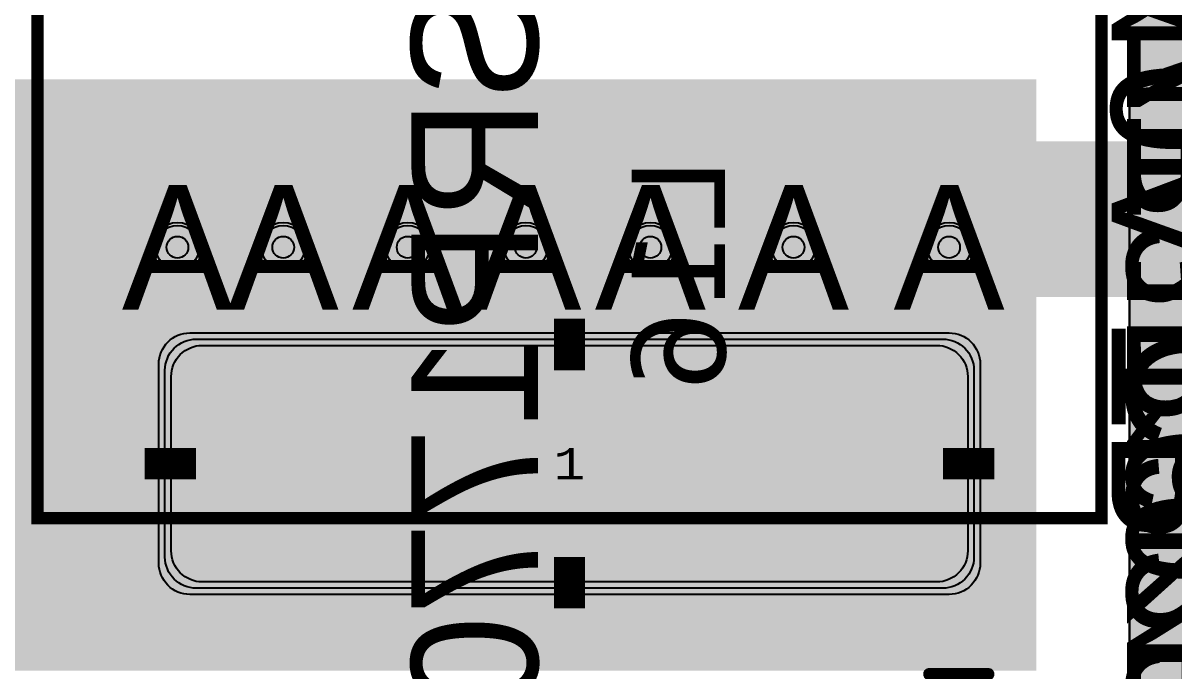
# Model space of a CAD drawing. Extents: x -28 to 199, y -61 to 255.
# Drawn here: x 30.22 to 48.71, y 27.5 to 37.9 of the extents above; entities that cross this region are included whole.
import ezdxf
from ezdxf.enums import TextEntityAlignment as Align

# ---------------------------------------------------------------- set-up
doc = ezdxf.new("R2010")
doc.units = 0
doc.header["$MEASUREMENT"] = 0
for name, color, linetype in [('ASSEMBLY_OUTLINES_BTM', 191, 'CONTINUOUS'), ('ASSEMBLY_PART_NUMBERS_BTM', 191, 'CONTINUOUS'), ('ASSEMBLY_REF_DES_BTM', 191, 'CONTINUOUS'), ('DRILL_DRAWING', 21, 'CONTINUOUS'), ('GENERATED_SILKSCREEN_BTM', 255, 'CONTINUOUS'), ('PART_PADS_SMD_BTM', 10, 'CONTINUOUS'), ('PIN_NUMBERS_BTM', 8, 'CONTINUOUS'), ('PIN_NUMBERS_TOP', 8, 'CONTINUOUS'), ('PLACEMENT_OUTLINES_BTM', 222, 'CONTINUOUS'), ('PLANE_DATA_LAYER_2', 230, 'CONTINUOUS'), ('PLANE_DATA_LAYER_3', 81, 'CONTINUOUS'), ('PLANE_DATA_LAYER_BOTTOM', 10, 'CONTINUOUS'), ('PLANE_DATA_LAYER_TOP', 150, 'CONTINUOUS'), ('PLANE_SHAPES_LAYER_2', 230, 'CONTINUOUS'), ('PLANE_SHAPES_LAYER_3', 81, 'CONTINUOUS'), ('PLANE_SHAPES_LAYER_BOTTOM', 10, 'CONTINUOUS'), ('PLANE_SHAPES_LAYER_TOP', 150, 'CONTINUOUS'), ('SILKSCREEN_OUTLINES_BTM', 211, 'CONTINUOUS'), ('SOLDERMASK_PADS_BTM', 12, 'CONTINUOUS'), ('SOLDERPASTE_PADS_BTM', 12, 'CONTINUOUS'), ('VIA_HOLES_LAYER_2', 30, 'CONTINUOUS'), ('VIA_HOLES_LAYER_3', 30, 'CONTINUOUS'), ('VIA_HOLES_LAYER_BOTTOM', 30, 'CONTINUOUS'), ('VIA_HOLES_LAYER_TOP', 30, 'CONTINUOUS'), ('VIA_PADS_LAYER_2', 230, 'CONTINUOUS'), ('VIA_PADS_LAYER_3', 81, 'CONTINUOUS'), ('VIA_PADS_LAYER_BOTTOM', 10, 'CONTINUOUS'), ('VIA_PADS_LAYER_TOP', 150, 'CONTINUOUS')]:
    doc.layers.add(name, color=color, linetype=linetype)
doc.styles.add('COURIER_NEW', font='COUR.TTF')
doc.styles.add('VERDANA', font='verdana.TTF')
doc.styles.add('VERIBEST_GERBER_0', font='txt')

msp = doc.modelspace()

# ---------------------------------------------------------------- hatches: boundary and pattern name
at = {"layer": 'PLANE_DATA_LAYER_2'}
h = msp.add_hatch(color=256, dxfattribs=at)
h.paths.add_polyline_path([(46.5, 27.5762, -0.414213562373095), (46.4238, 27.5), (21.5762, 27.5, -0.414213562373095), (21.5, 27.5762), (21.5, 34.4238, -0.414213562373095), (21.5762, 34.5), (26.499992, 34.5, 0.414213562373095), (26.5, 34.500008), (26.5, 45.999992, 0.414213562373095), (26.499992, 46), (23.744178, 46, -0.8541466854498612), (23.720642, 46.148674, 0.6002133395381877), (24.090739, 48.234089, -0.2303238344704472), (24.061576, 48.294039, -0.2813092956367901), (24.103001, 48.361841, 0.2813096982232418), (25, 49.83, 0.9999999999999999), (21.7, 49.83, 0.2813096982232419), (22.596999, 48.361841, -0.2813092956367903), (22.638424, 48.294039, -0.2303238344704473), (22.609261, 48.234089, 0.6002134269387099), (22.979358, 46.148674, -0.8541466854498612), (22.955822, 46), (20.0762, 46, -0.414213562373095), (20, 46.0762), (20, 49.499996), (19.999997, 49.500001), (18.02232, 51.477678, -0.1989099556853756), (18.000002, 51.531559), (18.000002, 51.53156), (18, 61.4238, -0.414213562373095), (18.0762, 61.5), (21.737282, 61.5, -0.9119610376668371), (21.751228, 61.348887, 0.6454823467396376), (21.208906, 59.136174, -0.7127113342863212), (21.1619, 59), (21.000008, 59, 0.414213562373095), (21, 58.999992), (21, 53.000008, 0.414213562373095), (21.000008, 53), (29.4238, 53, -0.414213562373095), (29.5, 52.9238), (29.5, 37.000008, 0.414213562373095), (29.500008, 37), (46.4238, 37, -0.414213562373095), (46.5, 36.9238)], flags=0)
h.paths.add_polyline_path([(24.103001, 30.111841, 0.2813096982232418), (25, 31.58, 0.9999999999999999), (21.7, 31.58, 0.2813096982232419), (22.596999, 30.111841, -0.2813092956367845), (22.638424, 30.044039, -0.2303238344704473), (22.609261, 29.984089, 2.8945284113910756), (24.090739, 29.984089, -0.2303238344704472), (24.061576, 30.044039, -0.2813092956367844)], flags=0)
msp.add_hatch(color=256, dxfattribs=at).paths.add_polyline_path([(86, 13.355822, 0.8541466854498612), (85.851326, 13.379358, -0.600212847055958), (83.765911, 13.009261, 0.5470829969476021), (83.638159, 12.996999, -0.7872565887466122), (80.52, 13.749999), (80.52, 13.75, -0.3435787576242685), (81.766542, 15.349913, 0.3435803632216206), (81.82411, 15.4238, 0.414213562373095), (81.74791, 15.5), (79.0762, 15.5, 0.414213562373095), (79, 15.4238), (79, 11.000008, -0.414213562373095), (78.999992, 11), (67.000008, 11, -0.414213562373095), (67, 11.000008), (67, 13.355822, 0.8541466854498612), (66.851326, 13.379358, -0.600212847055958), (64.765911, 13.009261, 0.5470829969476021), (64.638159, 12.996999, -0.7872565887466122), (61.52, 13.749999), (61.52, 13.75), (61.52, 13.750001, -0.7872565887466122), (64.638159, 14.503001, 0.547082996947602), (64.765911, 14.490739, -0.600212847055958), (66.851326, 14.120642, 0.8541466854498612), (67, 14.144178), (67, 16.9238, 0.414213562373095), (66.9238, 17), (60.5762, 17, 0.414213562373095), (60.5, 16.9238), (60.5, 11.000008, -0.414213562373095), (60.499992, 11), (48.500008, 11, -0.414213562373095), (48.5, 11.000008), (48.5, 13.355822, 0.8541466854498612), (48.351326, 13.379358, -0.6002128470559587), (46.265911, 13.009261, 0.5470829969476021), (46.138159, 12.996999, -0.7872565887466122), (43.02, 13.749999), (43.02, 13.75, -0.3435787576242685), (44.266542, 15.349913, 0.3435803632215954), (44.32411, 15.4238, 0.414213562373095), (44.24791, 15.5), (38.000008, 15.5, -0.414213562373095), (38, 15.500008), (38, 23.999992, -0.414213562373095), (38.000008, 24), (49.9238, 24, 0.414213562373095), (50, 24.0762), (50, 52.9238, 0.414213562373095), (49.9238, 53), (34.000008, 53, -0.414213562373095), (34, 53.000008), (34, 58.6738, 0.414213562373095), (33.9238, 58.75), (23.999939, 58.75, 0.414213562373095), (23.923739, 58.6738, 0.2473061773924548), (23.956849, 58.610953, -0.2473102343227767), (24.5, 57.58, -0.4532534259078991), (23.086186, 56.340781, 0.4532531921552793), (23, 56.265238), (23, 55.3262, 0.414213562373095), (23.0762, 55.25), (31.499992, 55.25, -0.414213562373095), (31.5, 55.249992), (31.5, 51.5762, 0.414213562373095), (31.5762, 51.5), (47.999992, 51.5, -0.414213562373095), (48, 51.499992), (48, 25.500008, -0.414213562373095), (47.999992, 25.5), (35.5762, 25.5, 0.414213562373095), (35.5, 25.4238), (35.5, 14.992456, 0.5231791408155849), (35.602849, 14.921068, -0.5231777069793428), (37.29, 13.750001), (37.29, 13.75), (37.29, 13.749999, -0.5231777069793428), (35.602849, 12.578932, 0.5231791408155848), (35.5, 12.507544), (35.5, 10.0762, 0.414213562373095), (35.5762, 10), (59.499992, 10, -0.414213562373095), (59.5, 9.999992), (59.5, 4.5762, 0.414213562373095), (59.5762, 4.5), (61.632748, 4.5, 0.414213562373095), (61.708948, 4.5762, 0.2785543124447638), (61.668214, 4.643643, -0.2785560001729279), (61, 5.75, -0.842697391212426), (63.428178, 6.167608, 0.7065122331251468), (63.571822, 6.167608, -0.7065077913008041), (65.928178, 6.167608, 0.7065122331251468), (66.071822, 6.167608, -0.842697391212426), (68.5, 5.75, -0.2785560001729294), (67.831786, 4.643643, 0.2785543124447639), (67.791052, 4.5762, 0.414213562373095), (67.867252, 4.5), (68.9238, 4.5, 0.414213562373095), (69, 4.5762), (69, 9.999992, -0.414213562373095), (69.000008, 10), (85.9238, 10, 0.414213562373095), (86, 10.0762)], flags=0)
at = {"layer": 'PLANE_DATA_LAYER_3'}
h = msp.add_hatch(color=256, dxfattribs=at)
h.paths.add_polyline_path([(46.5, 27.5762, -0.414213562373095), (46.4238, 27.5), (21.5762, 27.5, -0.414213562373095), (21.5, 27.5762), (21.5, 34.4238, -0.414213562373095), (21.5762, 34.5), (26.499992, 34.5, 0.414213562373095), (26.5, 34.500008), (26.5, 45.999992, 0.414213562373095), (26.499992, 46), (23.744178, 46, -0.8541466854498612), (23.720642, 46.148674, 0.6002133395381877), (24.090739, 48.234089, -0.2303238344704472), (24.061576, 48.294039, -0.2813092956367901), (24.103001, 48.361841, 0.2813096982232418), (25, 49.83, 0.9999999999999999), (21.7, 49.83, 0.2813096982232419), (22.596999, 48.361841, -0.2813092956367903), (22.638424, 48.294039, -0.2303238344704473), (22.609261, 48.234089, 0.6002134269387099), (22.979358, 46.148674, -0.8541466854498612), (22.955822, 46), (20.0762, 46, -0.414213562373095), (20, 46.0762), (20, 49.499996), (19.999997, 49.500001), (16.27232, 53.227678, -0.1989099556853756), (16.250002, 53.281559), (16.250002, 53.28156), (16.25, 61.4238, -0.414213562373095), (16.3262, 61.5), (21.737282, 61.5, -0.9119610376668371), (21.751228, 61.348887, 0.6454823467396376), (21.208906, 59.136174, -0.7127113342863212), (21.1619, 59), (21.000008, 59, 0.414213562373095), (21, 58.999992), (21, 53.000008, 0.414213562373095), (21.000008, 53), (29.4238, 53, -0.414213562373095), (29.5, 52.9238), (29.5, 37.000008, 0.414213562373095), (29.500008, 37), (46.4238, 37, -0.414213562373095), (46.5, 36.9238)], flags=0)
h.paths.add_polyline_path([(24.103001, 30.111841, 0.2813096982232418), (25, 31.58, 0.9999999999999999), (21.7, 31.58, 0.2813096982232419), (22.596999, 30.111841, -0.2813092956367845), (22.638424, 30.044039, -0.2303238344704473), (22.609261, 29.984089, 2.8945284113910756), (24.090739, 29.984089, -0.2303238344704472), (24.061576, 30.044039, -0.2813092956367844)], flags=0)
at = {"layer": 'PLANE_DATA_LAYER_BOTTOM'}
h = msp.add_hatch(color=256, dxfattribs=at)
h.paths.add_polyline_path([(61.25, 33.5762, -0.414213562373095), (61.1738, 33.5), (52.126235, 33.5, -0.5495884529091988), (52.057271, 33.608609, 0.1102702020921131), (52.1, 33.8), (52.1, 35, 0.414213562373095), (51.65, 35.45), (49.35, 35.45, 0.414213562373095), (48.9, 35), (48.9, 33.8, 0.1102702020921131), (48.942729, 33.608609, -0.5495923190917252), (48.873765, 33.5), (46.500008, 33.5, 0.414213562373095), (46.5, 33.499992), (46.5, 28.0762, -0.414213562373095), (46.4238, 28), (24.186526, 28, -0.694006561786821), (24.136578, 28.133747, 0.4986945334288517), (24.003972, 30.046141, -0.5870288468671254), (24.01291, 30.17891, 0.2899560179738925), (24.9, 31.579999), (24.9, 31.58, 0.9999999999999999), (21.8, 31.58), (21.8, 31.579999, 0.2899560179738925), (22.68709, 30.17891, -0.5870283293925311), (22.696028, 30.046141, 0.4986945334288503), (22.563422, 28.133747, -0.694006561786821), (22.513474, 28), (21.0762, 28, -0.414213562373095), (21, 28.0762), (21, 34.4238, -0.414213562373095), (21.0762, 34.5), (29.999992, 34.5, 0.414213562373095), (30, 34.500008), (30, 35.9238, -0.414213562373095), (30.0762, 36), (48.499992, 36, 0.414213562373095), (48.5, 36.000008), (48.5, 39.4238, -0.414213562373095), (48.5762, 39.5), (49.024339, 39.5, -0.414213562373095), (49.100539, 39.4238), (49.100539, 39.423799, -0.0113128039267009), (49.100461, 39.420352, 0.0113121250404395), (49.1, 39.399998), (49.1, 37.3, 0.414213562373095), (49.55, 36.85), (51.45, 36.85, 0.414213562373095), (51.9, 37.3), (51.9, 39.399998, 0.0113121250404395), (51.899539, 39.420352, -0.011312803926701), (51.899461, 39.423799), (51.899461, 39.4238, -0.414213562373095), (51.975661, 39.5), (61.1738, 39.5, -0.414213562373095), (61.25, 39.4238)], flags=0)
h.paths.add_polyline_path([(45, 28.575, 0.414213562373095), (45.75, 29.325), (45.75, 32.325, 0.414213562373095), (45, 33.075), (33, 33.075, 0.414213562373095), (32.25, 32.325), (32.25, 29.325, 0.414213562373095), (33, 28.575)], flags=0)
for points in [[(39, 32.325), (39, 33.1512)], [(33, 30.825), (32.1738, 30.825)], [(45, 30.825), (45.8262, 30.825)], [(39, 29.325), (39, 28.4988)]]:
    msp.add_hatch(color=256, dxfattribs=at).paths.add_polyline_path(points, is_closed=False, flags=0)
at = {"layer": 'PLANE_DATA_LAYER_TOP'}
h = msp.add_hatch(color=256, dxfattribs=at)
h.paths.add_polyline_path([(46.5, 27.5762, -0.414213562373095), (46.4238, 27.5), (20.000008, 27.5, 0.414213562373095), (20, 27.499992), (20, 6.892278, -0.5804699062171641), (19.885085, 6.826646, 0.4717278982476637), (18.071822, 6.167608, -0.7065122331251584), (17.928178, 6.167608, 0.7065077913008035), (15.571822, 6.167608, -0.7065122331251524), (15.428178, 6.167608, 0.4717281287045154), (13.614915, 6.826647, -0.5804699062171641), (13.5, 6.892279), (13.500002, 16.968439), (13.500002, 16.96844, -0.1989099556853627), (13.52232, 17.022321), (14.5, 18.000001), (16.499998, 19.999998), (16.5, 20.000004), (16.500002, 27.968439), (16.500002, 27.96844, -0.198909955685367), (16.52232, 28.022321), (19.499998, 30.999998), (19.5, 31.000004), (19.5, 34.4238, -0.414213562373095), (19.5762, 34.5), (26.499992, 34.5, 0.414213562373095), (26.5, 34.500008), (26.5, 45.499992, 0.414213562373095), (26.499992, 45.5), (20.0762, 45.5, -0.414213562373095), (20, 45.5762), (20, 49.499996), (19.999997, 49.500001), (18.02232, 51.477678, -0.1989099556853756), (18.000002, 51.531559), (18.000002, 51.53156), (18, 61.4238, -0.414213562373095), (18.0762, 61.5), (21.737282, 61.5, -0.9119610376668371), (21.751228, 61.348887, 0.6454823467396376), (21.208906, 59.136174, -0.7127113342863212), (21.1619, 59), (20.250008, 59, 0.414213562373095), (20.25, 58.999992), (20.25, 53.000008, 0.414213562373095), (20.250008, 53), (29.4238, 53, -0.414213562373095), (29.5, 52.9238), (29.5, 37.000008, 0.414213562373095), (29.500008, 37), (46.4238, 37, -0.414213562373095), (46.5, 36.9238)], flags=0)
h.paths.add_polyline_path([(14.5, 13, -0.9999999999999999), (16.5, 13, -0.9999999999999999)], flags=0)
h.paths.add_polyline_path([(24.01291, 30.17891, 0.2899560179738925), (24.9, 31.579999), (24.9, 31.58, 0.9999999999999999), (21.8, 31.58), (21.8, 31.579999, 0.2899560179738925), (22.68709, 30.17891, -0.5870283293925311), (22.696028, 30.046141, 3.3734481297012997), (24.003972, 30.046141, -0.5870288468671254)], flags=0)
h.paths.add_polyline_path([(24.01291, 48.42891, 0.2899560179738922), (24.9, 49.829999), (24.9, 49.83, 0.9999999999999999), (21.8, 49.83), (21.8, 49.829999, 0.2899560179738923), (22.68709, 48.42891, -0.5870283293925397), (22.696028, 48.296141, 3.3734481297012997), (24.003972, 48.296141, -0.5870288468671322)], flags=0)
msp.add_hatch(color=256, dxfattribs=at).paths.add_polyline_path([(50, 52.9238, 0.414213562373095), (49.9238, 53), (34.000008, 53, -0.414213562373095), (34, 53.000008), (34, 58.9238, 0.414213562373095), (33.9238, 59), (23.8262, 59, 0.414213562373095), (23.75, 58.9238), (23.75, 58.774487, 0.2879171479706532), (23.793093, 58.705855, -0.2879174967405437), (24.5, 57.58, -0.2879174967405437), (23.793093, 56.454145, 0.2879171479706423), (23.75, 56.385513), (23.75, 55.3262, 0.414213562373095), (23.8262, 55.25), (31.499992, 55.25, -0.414213562373095), (31.5, 55.249992), (31.5, 51.5762, 0.414213562373095), (31.5762, 51.5), (47.999992, 51.5, -0.414213562373095), (48, 51.499992), (48, 25.500008, -0.414213562373095), (47.999992, 25.5), (36.0762, 25.5, 0.414213562373095), (36, 25.4238), (36, 15.500008, -0.414213562373095), (35.999992, 15.5), (35.5762, 15.5, 0.414213562373095), (35.5, 15.4238), (35.5, 14.992456, 0.5231791408155849), (35.602849, 14.921068, -0.5231777069793428), (37.29, 13.750001), (37.29, 13.75), (37.29, 13.749999, -0.5231777069793428), (35.602849, 12.578932, 0.5231791408155848), (35.5, 12.507544), (35.5, 11.5762, 0.414213562373095), (35.5762, 11.5), (48.4238, 11.5, 0.414213562373095), (48.5, 11.5762), (48.5, 13.355822, 0.8541466854498612), (48.351326, 13.379358, -0.6308668669913857), (46.203859, 13.096028, 0.5870211605151145), (46.07109, 13.08709, -0.800287616758039), (43.12, 13.749998), (43.12, 13.749999), (43.12, 13.75), (43.12, 13.750001), (43.12, 13.750002, -0.800287616758039), (46.07109, 14.41291, 0.5870211605151143), (46.203859, 14.403972, -0.6308668669913856), (48.351326, 14.120642, 0.8541466854498612), (48.5, 14.144178), (48.5, 15.4238, 0.414213562373095), (48.4238, 15.5), (40.500008, 15.5, -0.414213562373095), (40.5, 15.500008), (40.5, 23.999992, -0.414213562373095), (40.500008, 24), (49.9238, 24, 0.414213562373095), (50, 24.0762)], flags=0)
at = {"layer": 'PLANE_SHAPES_LAYER_TOP'}
msp.add_hatch(color=256, dxfattribs=at).paths.add_polyline_path([(50, 24), (40.5, 24), (40.5, 15.5), (36, 15.5), (36, 25.5), (48, 25.5), (48, 51.5), (31.5, 51.5), (31.5, 55.25), (23.75, 55.25), (23.75, 59), (34, 59), (34, 53), (50, 53)], flags=0)
at = {"layer": 'VIA_HOLES_LAYER_2'}
h = msp.add_hatch(color=256, dxfattribs=at)
edge = h.paths.add_edge_path()
edge.add_arc((32.7, 34.3), 0.175, 0, 360)
h = msp.add_hatch(color=256, dxfattribs=at)
edge = h.paths.add_edge_path()
edge.add_arc((34.4, 34.3), 0.175, 0, 360)
h = msp.add_hatch(color=256, dxfattribs=at)
edge = h.paths.add_edge_path()
edge.add_arc((36.4, 34.3), 0.175, 0, 360)
h = msp.add_hatch(color=256, dxfattribs=at)
edge = h.paths.add_edge_path()
edge.add_arc((38.3, 34.3), 0.175, 0, 360)
h = msp.add_hatch(color=256, dxfattribs=at)
edge = h.paths.add_edge_path()
edge.add_arc((40.3, 34.3), 0.175, 0, 360)
h = msp.add_hatch(color=256, dxfattribs=at)
edge = h.paths.add_edge_path()
edge.add_arc((42.6, 34.3), 0.175, 0, 360)
h = msp.add_hatch(color=256, dxfattribs=at)
edge = h.paths.add_edge_path()
edge.add_arc((45.1, 34.3), 0.175, 0, 360)
at = {"layer": 'VIA_HOLES_LAYER_3'}
h = msp.add_hatch(color=256, dxfattribs=at)
edge = h.paths.add_edge_path()
edge.add_arc((32.7, 34.3), 0.175, 0, 360)
h = msp.add_hatch(color=256, dxfattribs=at)
edge = h.paths.add_edge_path()
edge.add_arc((34.4, 34.3), 0.175, 0, 360)
h = msp.add_hatch(color=256, dxfattribs=at)
edge = h.paths.add_edge_path()
edge.add_arc((36.4, 34.3), 0.175, 0, 360)
h = msp.add_hatch(color=256, dxfattribs=at)
edge = h.paths.add_edge_path()
edge.add_arc((38.3, 34.3), 0.175, 0, 360)
h = msp.add_hatch(color=256, dxfattribs=at)
edge = h.paths.add_edge_path()
edge.add_arc((40.3, 34.3), 0.175, 0, 360)
h = msp.add_hatch(color=256, dxfattribs=at)
edge = h.paths.add_edge_path()
edge.add_arc((42.6, 34.3), 0.175, 0, 360)
h = msp.add_hatch(color=256, dxfattribs=at)
edge = h.paths.add_edge_path()
edge.add_arc((45.1, 34.3), 0.175, 0, 360)
at = {"layer": 'VIA_HOLES_LAYER_BOTTOM'}
h = msp.add_hatch(color=256, dxfattribs=at)
edge = h.paths.add_edge_path()
edge.add_arc((32.7, 34.3), 0.175, 0, 360)
h = msp.add_hatch(color=256, dxfattribs=at)
edge = h.paths.add_edge_path()
edge.add_arc((34.4, 34.3), 0.175, 0, 360)
h = msp.add_hatch(color=256, dxfattribs=at)
edge = h.paths.add_edge_path()
edge.add_arc((36.4, 34.3), 0.175, 0, 360)
h = msp.add_hatch(color=256, dxfattribs=at)
edge = h.paths.add_edge_path()
edge.add_arc((38.3, 34.3), 0.175, 0, 360)
h = msp.add_hatch(color=256, dxfattribs=at)
edge = h.paths.add_edge_path()
edge.add_arc((40.3, 34.3), 0.175, 0, 360)
h = msp.add_hatch(color=256, dxfattribs=at)
edge = h.paths.add_edge_path()
edge.add_arc((42.6, 34.3), 0.175, 0, 360)
h = msp.add_hatch(color=256, dxfattribs=at)
edge = h.paths.add_edge_path()
edge.add_arc((45.1, 34.3), 0.175, 0, 360)
at = {"layer": 'VIA_HOLES_LAYER_TOP'}
h = msp.add_hatch(color=256, dxfattribs=at)
edge = h.paths.add_edge_path()
edge.add_arc((32.7, 34.3), 0.175, 0, 360)
h = msp.add_hatch(color=256, dxfattribs=at)
edge = h.paths.add_edge_path()
edge.add_arc((34.4, 34.3), 0.175, 0, 360)
h = msp.add_hatch(color=256, dxfattribs=at)
edge = h.paths.add_edge_path()
edge.add_arc((36.4, 34.3), 0.175, 0, 360)
h = msp.add_hatch(color=256, dxfattribs=at)
edge = h.paths.add_edge_path()
edge.add_arc((38.3, 34.3), 0.175, 0, 360)
h = msp.add_hatch(color=256, dxfattribs=at)
edge = h.paths.add_edge_path()
edge.add_arc((40.3, 34.3), 0.175, 0, 360)
h = msp.add_hatch(color=256, dxfattribs=at)
edge = h.paths.add_edge_path()
edge.add_arc((42.6, 34.3), 0.175, 0, 360)
h = msp.add_hatch(color=256, dxfattribs=at)
edge = h.paths.add_edge_path()
edge.add_arc((45.1, 34.3), 0.175, 0, 360)

# ---------------------------------------------------------------- linework, layer by layer
at = {"layer": 'ASSEMBLY_OUTLINES_BTM', "const_width": 0.2}
msp.add_lwpolyline([(30.45, 29.95), (30.45, 47.05), (47.55, 47.05), (47.55, 29.95)], close=True, dxfattribs=at)
at = {"layer": 'GENERATED_SILKSCREEN_BTM', "const_width": 0.15}
for points in [[(32.425, 47.049995), (30.450005, 47.049995), (30.450005, 29.950005), (32.425, 29.950005), (32.425, 29.949995), (30.45, 29.949995, -0.4142135624), (30.449995, 29.95), (30.449995, 47.05, -0.4142135624), (30.45, 47.050005), (32.425, 47.050005), (32.425, 47.049995)], [(47.550005, 29.95, -0.4142135624), (47.55, 29.949995), (45.575, 29.949995), (45.575, 29.950005), (47.549995, 29.950005), (47.549995, 47.049995), (45.575, 47.049995), (45.575, 47.050005), (47.55, 47.050005, -0.4142135624), (47.550005, 47.05), (47.550005, 29.95)]]:
    msp.add_lwpolyline(points, format="xyb", dxfattribs=at)
msp.add_lwpolyline([(44.76, 26.783), (45.282, 27.424), (44.776, 27.424), (44.769, 27.426), (44.763, 27.431), (44.76, 27.438), (44.759, 27.446), (44.76, 27.453), (44.763, 27.459), (44.769, 27.464), (44.776, 27.466), (45.736, 27.466), (45.744, 27.464), (45.749, 27.459), (45.752, 27.453), (45.753, 27.446), (45.752, 27.438), (45.749, 27.431), (45.744, 27.426), (45.736, 27.424), (45.334, 27.424), (45.2, 27.258)], dxfattribs=at)
at = {"layer": 'PART_PADS_SMD_BTM'}
msp.add_lwpolyline([(32.5, 32.325, -0.4142135624), (33, 32.825), (45, 32.825, -0.4142135624), (45.5, 32.325), (45.5, 29.325, -0.4142135624), (45, 28.825), (33, 28.825, -0.4142135624), (32.5, 29.325)], format="xyb", close=True, dxfattribs=at)
at = {"layer": 'PLACEMENT_OUTLINES_BTM'}
msp.add_lwpolyline([(30.45, 29.95), (30.45, 47.05), (47.55, 47.05), (47.55, 29.95)], close=True, dxfattribs=at)
at = {"layer": 'PLANE_DATA_LAYER_2'}
msp.add_lwpolyline([(31.5, 55.249992), (31.5, 51.5762, 0.4142135624), (31.5762, 51.5), (47.999992, 51.5, -0.4142135624), (48, 51.499992), (48, 25.500008, -0.4142135624), (47.999992, 25.5), (35.5762, 25.5, 0.4142135624), (35.5, 25.4238), (35.5, 14.992456, 0.5231791408), (35.602849, 14.921068, -0.523177707), (37.29, 13.750001), (37.29, 13.75), (37.29, 13.749999, -0.523177707), (35.602849, 12.578932, 0.5231791408), (35.5, 12.507544), (35.5, 10.0762, 0.4142135624)], format="xyb", dxfattribs=at)
at = {"layer": 'PLANE_DATA_LAYER_BOTTOM', "const_width": 0.5}
for points in [[(49.4, 33.85), (48.8238, 33.810277)], [(39, 32.325), (39, 33.1512)], [(33, 30.825), (32.1738, 30.825)], [(45, 30.825), (45.8262, 30.825)], [(39, 29.325), (39, 28.4988)]]:
    msp.add_lwpolyline(points, dxfattribs=at)
at = {"layer": 'PLANE_DATA_LAYER_TOP'}
msp.add_lwpolyline([(31.5, 55.249992), (31.5, 51.5762, 0.4142135624), (31.5762, 51.5), (47.999992, 51.5, -0.4142135624), (48, 51.499992), (48, 25.500008, -0.4142135624)], format="xyb", dxfattribs=at)
at = {"layer": 'PLANE_SHAPES_LAYER_2'}
for points in [[(48, 25.5), (50, 25.5), (48, 51.5), (50, 51.5)], [(29.5, 27.5), (46.5, 27.5), (29.5, 37), (46.5, 37)]]:
    msp.add_solid(points, dxfattribs=at)
at = {"layer": 'PLANE_SHAPES_LAYER_3'}
msp.add_solid([(29.5, 27.5), (46.5, 27.5), (29.5, 37), (46.5, 37)], dxfattribs=at)
at = {"layer": 'PLANE_SHAPES_LAYER_BOTTOM'}
for points in [[(48.5, 33.5), (61.25, 33.5), (48.5, 39.5), (61.25, 39.5)], [(30, 34.5), (46.5, 34.5), (30, 36), (46.5, 36)], [(46.5, 33.5), (48.5, 33.5), (46.5, 36), (48.5, 36)], [(21, 28), (46.5, 28), (21, 34.5), (46.5, 34.5)]]:
    msp.add_solid(points, dxfattribs=at)
at = {"layer": 'PLANE_SHAPES_LAYER_TOP'}
msp.add_lwpolyline([(50, 24), (40.5, 24), (40.5, 15.5), (36, 15.5), (36, 25.5), (48, 25.5), (48, 51.5), (31.5, 51.5), (31.5, 55.25), (23.75, 55.25), (23.75, 59), (34, 59), (34, 53), (50, 53)], close=True, dxfattribs=at)
msp.add_solid([(29.5, 27.5), (46.5, 27.5), (29.5, 37), (46.5, 37)], dxfattribs=at)
at = {"layer": 'SILKSCREEN_OUTLINES_BTM'}
msp.add_lwpolyline([(30.45, 29.95), (30.45, 47.05), (47.55, 47.05), (47.55, 29.95)], close=True, dxfattribs=at)
at = {"layer": 'SOLDERMASK_PADS_BTM'}
msp.add_lwpolyline([(32.4, 32.425, -0.4142135624), (32.9, 32.925), (45.1, 32.925, -0.4142135624), (45.6, 32.425), (45.6, 29.225, -0.4142135624), (45.1, 28.725), (32.9, 28.725, -0.4142135624), (32.4, 29.225)], format="xyb", close=True, dxfattribs=at)
at = {"layer": 'SOLDERPASTE_PADS_BTM'}
msp.add_lwpolyline([(32.6, 32.225, -0.4142135624), (33.1, 32.725), (44.9, 32.725, -0.4142135624), (45.4, 32.225), (45.4, 29.425, -0.4142135624), (44.9, 28.925), (33.1, 28.925, -0.4142135624), (32.6, 29.425)], format="xyb", close=True, dxfattribs=at)
at = {"layer": 'VIA_HOLES_LAYER_2'}
for centre in [(32.7, 34.3), (34.4, 34.3), (36.4, 34.3), (38.3, 34.3), (40.3, 34.3), (42.6, 34.3), (45.1, 34.3)]:
    msp.add_circle(centre, 0.175, dxfattribs=at)
at = {"layer": 'VIA_HOLES_LAYER_3'}
for centre in [(32.7, 34.3), (34.4, 34.3), (36.4, 34.3), (38.3, 34.3), (40.3, 34.3), (42.6, 34.3), (45.1, 34.3)]:
    msp.add_circle(centre, 0.175, dxfattribs=at)
at = {"layer": 'VIA_HOLES_LAYER_BOTTOM'}
for centre in [(32.7, 34.3), (34.4, 34.3), (36.4, 34.3), (38.3, 34.3), (40.3, 34.3), (42.6, 34.3), (45.1, 34.3)]:
    msp.add_circle(centre, 0.175, dxfattribs=at)
at = {"layer": 'VIA_HOLES_LAYER_TOP'}
for centre in [(32.7, 34.3), (34.4, 34.3), (36.4, 34.3), (38.3, 34.3), (40.3, 34.3), (42.6, 34.3), (45.1, 34.3)]:
    msp.add_circle(centre, 0.175, dxfattribs=at)
at = {"layer": 'VIA_PADS_LAYER_2'}
for centre in [(32.7, 34.3), (34.4, 34.3), (36.4, 34.3), (38.3, 34.3), (40.3, 34.3), (42.6, 34.3), (45.1, 34.3)]:
    msp.add_circle(centre, 0.4, dxfattribs=at)
at = {"layer": 'VIA_PADS_LAYER_3'}
for centre in [(32.7, 34.3), (34.4, 34.3), (36.4, 34.3), (38.3, 34.3), (40.3, 34.3), (42.6, 34.3), (45.1, 34.3)]:
    msp.add_circle(centre, 0.4, dxfattribs=at)
at = {"layer": 'VIA_PADS_LAYER_BOTTOM'}
for centre in [(32.7, 34.3), (34.4, 34.3), (36.4, 34.3), (38.3, 34.3), (40.3, 34.3), (42.6, 34.3), (45.1, 34.3)]:
    msp.add_circle(centre, 0.35, dxfattribs=at)
at = {"layer": 'VIA_PADS_LAYER_TOP'}
for centre in [(32.7, 34.3), (34.4, 34.3), (36.4, 34.3), (38.3, 34.3), (40.3, 34.3), (42.6, 34.3), (45.1, 34.3)]:
    msp.add_circle(centre, 0.35, dxfattribs=at)

# ---------------------------------------------------------------- texts
at = {"layer": 'ASSEMBLY_PART_NUMBERS_BTM', "style": 'VERIBEST_GERBER_0', "text_generation_flag": 2}
for s, p in [('SMBJP6KE440A-TP', (47.71, 54.5)), ('C3225X7T2J104K160AC', (47.96, 47.75)), ('SMBJP6KE440A-TP', (47.96, 40.5)), ('SRP1770TA-330M', (36.46, 38.5)), ('C3225X7T2J104K160AC', (47.96, 33))]:
    msp.add_text(s, height=2.032, rotation=90, dxfattribs=at).set_placement(p, align=Align.TOP_LEFT)
at = {"layer": 'ASSEMBLY_REF_DES_BTM', "style": 'VERDANA', "text_generation_flag": 2}
msp.add_text('L16', height=1.5, rotation=90, dxfattribs=at).set_placement((40, 35.75), align=Align.TOP_LEFT)
at = {"layer": 'DRILL_DRAWING', "style": 'VERIBEST_GERBER_0'}
for p in [(32.7, 34.3), (34.4, 34.3), (36.4, 34.3), (38.3, 34.3), (40.3, 34.3), (42.6, 34.3), (45.1, 34.3)]:
    msp.add_text('A', height=2, dxfattribs=at).set_placement(p, align=Align.MIDDLE_CENTER)
at = {"layer": 'PIN_NUMBERS_BTM', "style": 'COURIER_NEW'}
msp.add_text('1', height=0.508, dxfattribs=at).set_placement((39, 30.825), align=Align.MIDDLE_CENTER)
at = {"layer": 'PIN_NUMBERS_TOP', "style": 'COURIER_NEW'}
msp.add_text('1', height=0.508, dxfattribs=at).set_placement((39, 30.825), align=Align.MIDDLE_CENTER)

doc.saveas('drawing.dxf')
